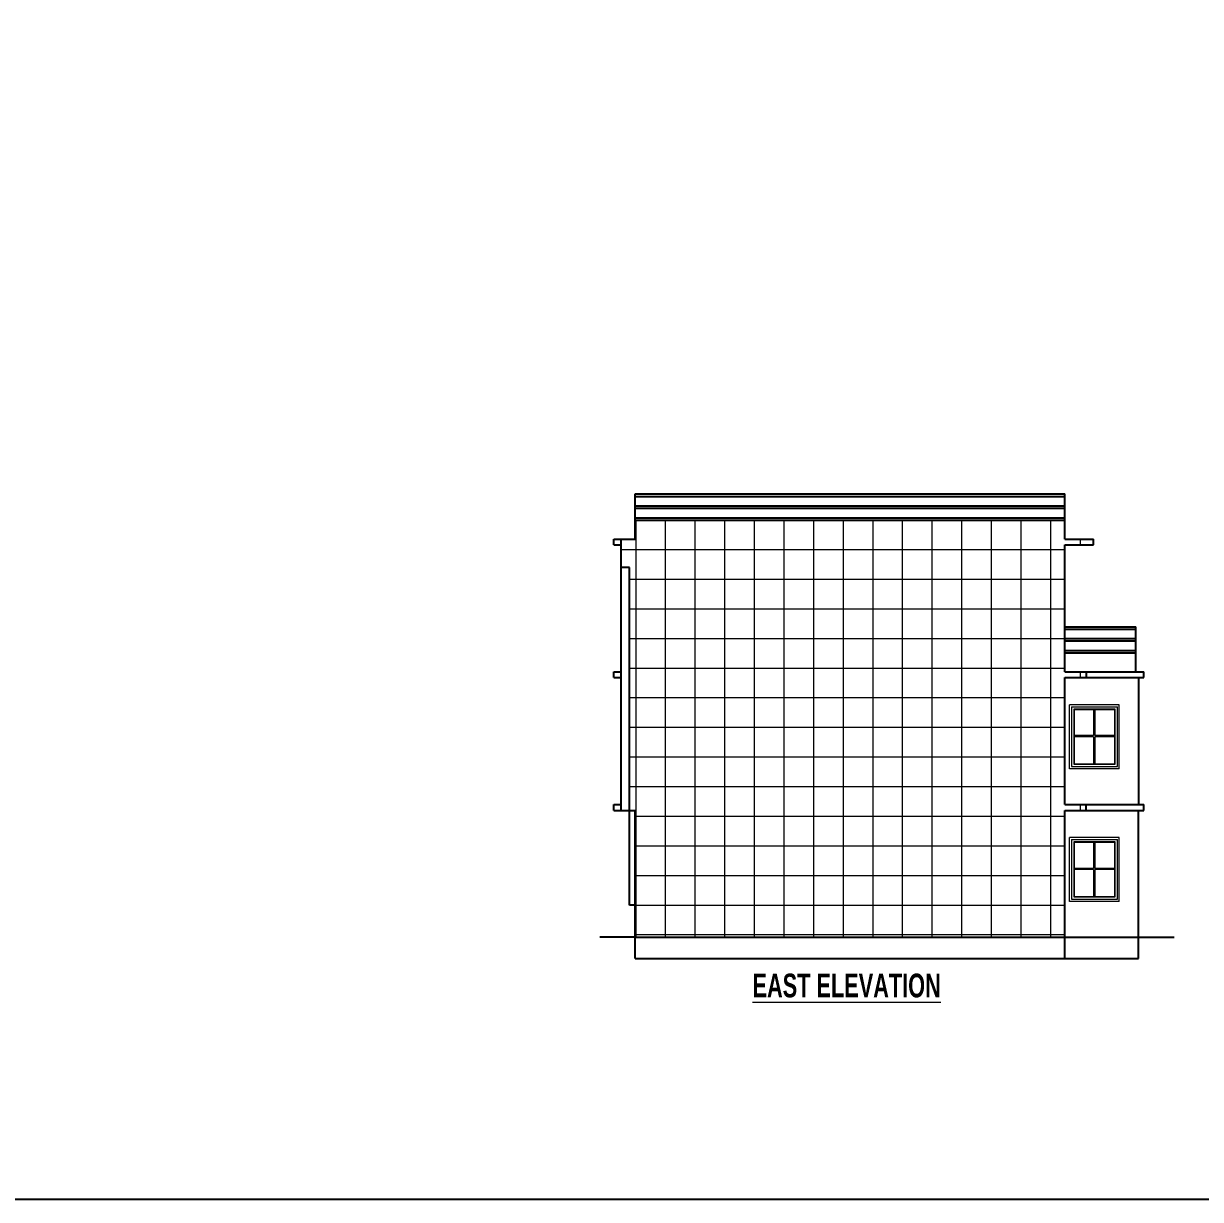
# Model space of a CAD drawing. Header units: inches. Extents: x -5096374 to -5070857, y -3259973 to -3243900.
# Drawn here: x -5074056 to -5073063, y -3259623 to -3258631 of the extents above; entities that cross this region are included whole.
import ezdxf

# ---------------------------------------------------------------- set-up
doc = ezdxf.new("R2010")
doc.units = ezdxf.units.IN
doc.header["$LTSCALE"] = 2
doc.header["$MEASUREMENT"] = 0
doc.linetypes.add('ACAD_ISO02W100', pattern=[15, 12, -3])
doc.layers.get('0').update_dxf_attribs({"linetype": 'CONTINUOUS'})
for name, color, linetype, lineweight in [('HATCH', 60, 'ACAD_ISO02W100', 13), ('Text-100.w', 254, 'CONTINUOUS', 9), ('window', 4, 'CONTINUOUS', 13)]:
    doc.layers.add(name, color=color, linetype=linetype, lineweight=lineweight)
doc.styles.add('Arial', font='arial.ttf', dxfattribs={"width": 0.8, "height": 12})

msp = doc.modelspace()

# ---------------------------------------------------------------- hatches: boundary and pattern name
at = {"layer": 'HATCH'}
h = msp.add_hatch(dxfattribs=at)
h.set_pattern_fill('ANSI37', color=256, scale=200, angle=45)
h.set_pattern_definition([(90, (6860.567, 0), (-25, 0), []), (180, (6860.567, 0), (-4e-15, -25), [])])
h.paths.add_polyline_path([(-5073177.47, -3259140.1), (-5073177.47, -3259071.1), (-5073153.47, -3259071.1), (-5073153.47, -3259066.1), (-5073177.47, -3259066.1), (-5073177.47, -3259050.1), (-5073540.06, -3259050.1), (-5073540.06, -3259066.1), (-5073552.06, -3259066.1), (-5073552.06, -3259090.1), (-5073545.06, -3259090.1), (-5073545.06, -3259295.1), (-5073540.06, -3259295.1), (-5073540.06, -3259402.1), (-5073177.47, -3259402.1), (-5073177.47, -3259295.1), (-5073159.47, -3259295.1), (-5073159.47, -3259290.1), (-5073177.47, -3259290.1), (-5073177.47, -3259183.1), (-5073159.47, -3259183.1), (-5073159.47, -3259178.1), (-5073177.47, -3259178.1)])

# ---------------------------------------------------------------- linework, layer by layer
at = {"ltscale": 0.5}
for p, q in [((-5073540.06, -3259028.1), (-5073177.47, -3259028.1)), ((-5073540.06, -3259066.1), (-5073540.06, -3259028.1)), ((-5073540.06, -3259030.1), (-5073177.47, -3259030.1)), ((-5073177.47, -3259066.1), (-5073177.47, -3259028.1)), ((-5073540.06, -3259038.1), (-5073177.47, -3259038.1)), ((-5073540.06, -3259040.1), (-5073177.47, -3259040.1)), ((-5073540.06, -3259048.1), (-5073177.47, -3259048.1)), ((-5073540.06, -3259050.1), (-5073177.47, -3259050.1)), ((-5073558.06, -3259066.1), (-5073540.06, -3259066.1)), ((-5073558.06, -3259071.1), (-5073558.06, -3259066.1)), ((-5073558.06, -3259071.1), (-5073552.06, -3259071.1)), ((-5073552.06, -3259178.1), (-5073552.06, -3259066.1)), ((-5073177.47, -3259066.1), (-5073153.47, -3259066.1)), ((-5073177.47, -3259071.1), (-5073153.47, -3259071.1)), ((-5073177.47, -3259178.1), (-5073177.47, -3259071.1)), ((-5073153.47, -3259071.1), (-5073153.47, -3259066.1)), ((-5073545.06, -3259090.1), (-5073552.06, -3259090.1)), ((-5073545.06, -3259375.1), (-5073545.06, -3259090.1)), ((-5073177.47, -3259140.1), (-5073117.53, -3259140.1)), ((-5073177.47, -3259178.1), (-5073177.47, -3259140.1)), ((-5073177.47, -3259142.1), (-5073117.53, -3259142.1)), ((-5073117.53, -3259178.1), (-5073117.53, -3259140.1)), ((-5073177.47, -3259150.1), (-5073117.53, -3259150.1)), ((-5073177.47, -3259152.1), (-5073117.53, -3259152.1)), ((-5073177.47, -3259160.1), (-5073117.53, -3259160.1)), ((-5073177.47, -3259162.1), (-5073117.53, -3259162.1)), ((-5073558.06, -3259178.1), (-5073552.06, -3259178.1)), ((-5073558.06, -3259183.1), (-5073558.06, -3259178.1)), ((-5073558.06, -3259183.1), (-5073552.06, -3259183.1)), ((-5073552.06, -3259295.1), (-5073552.06, -3259178.1)), ((-5073177.47, -3259178.1), (-5073110.79, -3259178.1)), ((-5073177.47, -3259183.1), (-5073110.79, -3259183.1)), ((-5073177.47, -3259290.1), (-5073177.47, -3259183.1)), ((-5073159.47, -3259178.1), (-5073159.47, -3259183.1)), ((-5073115.38, -3259183.1), (-5073115.38, -3259290.1)), ((-5073110.79, -3259183.1), (-5073110.79, -3259178.1)), ((-5073558.06, -3259290.1), (-5073552.06, -3259290.1)), ((-5073558.06, -3259295.1), (-5073558.06, -3259290.1)), ((-5073177.47, -3259290.1), (-5073110.79, -3259290.1)), ((-5073159.47, -3259295.1), (-5073159.47, -3259290.1)), ((-5073110.79, -3259295.1), (-5073110.79, -3259290.1)), ((-5073558.06, -3259295.1), (-5073540.06, -3259295.1)), ((-5073540.06, -3259402.1), (-5073540.06, -3259295.1)), ((-5073177.47, -3259295.1), (-5073110.79, -3259295.1)), ((-5073177.47, -3259402.1), (-5073177.47, -3259295.1)), ((-5073115.38, -3259402.1), (-5073115.38, -3259295.1)), ((-5073540.06, -3259375.1), (-5073545.06, -3259375.1)), ((-5073540.06, -3259402.1), (-5073570.06, -3259402.1)), ((-5073540.06, -3259402.1), (-5073115.38, -3259402.1)), ((-5073540.06, -3259420.1), (-5073540.06, -3259402.1)), ((-5073177.47, -3259420.1), (-5073177.47, -3259402.1)), ((-5073115.38, -3259402.1), (-5073085.38, -3259402.1)), ((-5073115.38, -3259420.1), (-5073115.38, -3259402.1)), ((-5073540.06, -3259420.1), (-5073115.38, -3259420.1))]:
    msp.add_line(p, q, dxfattribs=at)
at = {"color": 3, "ltscale": 0.5}
msp.add_lwpolyline([(-5075049.66, -3257638.66), (-5070857.01, -3257638.66), (-5070857.01, -3259623.47), (-5075049.66, -3259623.47)], close=True, dxfattribs=at)
at = {"layer": 'window'}
for p, q in [((-5073173.53, -3259260.1), (-5073173.53, -3259206.1)), ((-5073131.53, -3259206.1), (-5073173.53, -3259206.1)), ((-5073172.03, -3259207.6), (-5073133.03, -3259207.6)), ((-5073172.03, -3259207.6), (-5073172.03, -3259258.1)), ((-5073135.03, -3259209.6), (-5073170.03, -3259209.6)), ((-5073170.03, -3259209.6), (-5073170.03, -3259256.1)), ((-5073169.78, -3259209.85), (-5073170.03, -3259209.6)), ((-5073169.78, -3259209.85), (-5073169.78, -3259255.85)), ((-5073169.78, -3259209.85), (-5073135.28, -3259209.85)), ((-5073153.28, -3259209.85), (-5073153.28, -3259232.05)), ((-5073152.28, -3259209.85), (-5073152.28, -3259232.05)), ((-5073135.28, -3259209.85), (-5073135.03, -3259209.6)), ((-5073135.28, -3259255.85), (-5073135.28, -3259209.85)), ((-5073135.03, -3259256.1), (-5073135.03, -3259209.6)), ((-5073133.03, -3259258.1), (-5073133.03, -3259207.6)), ((-5073131.53, -3259260.1), (-5073131.53, -3259206.1)), ((-5073153.28, -3259232.05), (-5073169.78, -3259232.05)), ((-5073153.28, -3259233.05), (-5073169.78, -3259233.05)), ((-5073153.28, -3259233.05), (-5073153.28, -3259255.85)), ((-5073135.28, -3259232.05), (-5073152.28, -3259232.05)), ((-5073152.28, -3259233.05), (-5073152.28, -3259255.85)), ((-5073135.28, -3259233.05), (-5073152.28, -3259233.05)), ((-5073131.53, -3259260.1), (-5073173.53, -3259260.1)), ((-5073172.03, -3259258.1), (-5073133.03, -3259258.1)), ((-5073169.78, -3259255.85), (-5073170.03, -3259256.1)), ((-5073170.03, -3259256.1), (-5073135.03, -3259256.1)), ((-5073169.78, -3259255.85), (-5073135.28, -3259255.85)), ((-5073135.03, -3259256.1), (-5073135.28, -3259255.85)), ((-5073173.53, -3259372.1), (-5073173.53, -3259318.1)), ((-5073131.53, -3259318.1), (-5073173.53, -3259318.1)), ((-5073172.03, -3259319.6), (-5073133.03, -3259319.6)), ((-5073172.03, -3259319.6), (-5073172.03, -3259370.1)), ((-5073135.03, -3259321.6), (-5073170.03, -3259321.6)), ((-5073170.03, -3259321.6), (-5073170.03, -3259368.1)), ((-5073169.78, -3259321.85), (-5073170.03, -3259321.6)), ((-5073169.78, -3259321.85), (-5073169.78, -3259367.85)), ((-5073169.78, -3259321.85), (-5073135.28, -3259321.85)), ((-5073153.28, -3259321.85), (-5073153.28, -3259344.05)), ((-5073152.28, -3259321.85), (-5073152.28, -3259344.05)), ((-5073135.28, -3259321.85), (-5073135.03, -3259321.6)), ((-5073135.28, -3259367.85), (-5073135.28, -3259321.85)), ((-5073135.03, -3259368.1), (-5073135.03, -3259321.6)), ((-5073133.03, -3259370.1), (-5073133.03, -3259319.6)), ((-5073131.53, -3259372.1), (-5073131.53, -3259318.1)), ((-5073153.28, -3259344.05), (-5073169.78, -3259344.05)), ((-5073153.28, -3259345.05), (-5073169.78, -3259345.05)), ((-5073153.28, -3259345.05), (-5073153.28, -3259367.85)), ((-5073135.28, -3259344.05), (-5073152.28, -3259344.05)), ((-5073152.28, -3259345.05), (-5073152.28, -3259367.85)), ((-5073135.28, -3259345.05), (-5073152.28, -3259345.05)), ((-5073131.53, -3259372.1), (-5073173.53, -3259372.1)), ((-5073172.03, -3259370.1), (-5073133.03, -3259370.1)), ((-5073169.78, -3259367.85), (-5073170.03, -3259368.1)), ((-5073170.03, -3259368.1), (-5073135.03, -3259368.1)), ((-5073169.78, -3259367.85), (-5073135.28, -3259367.85)), ((-5073135.03, -3259368.1), (-5073135.28, -3259367.85))]:
    msp.add_line(p, q, dxfattribs=at)

# ---------------------------------------------------------------- texts
at = {"layer": 'Text-100.w', "insert": (-5073364.21, -3259432.89), "char_height": 20, "width": 569.1024, "attachment_point": 2, "style": 'Arial'}
msp.add_mtext('\\A1;{\\fArial Narrow|b1|i0|c0|p34;\\L EAST ELEVATION}', dxfattribs=at)

doc.saveas('drawing.dxf')
